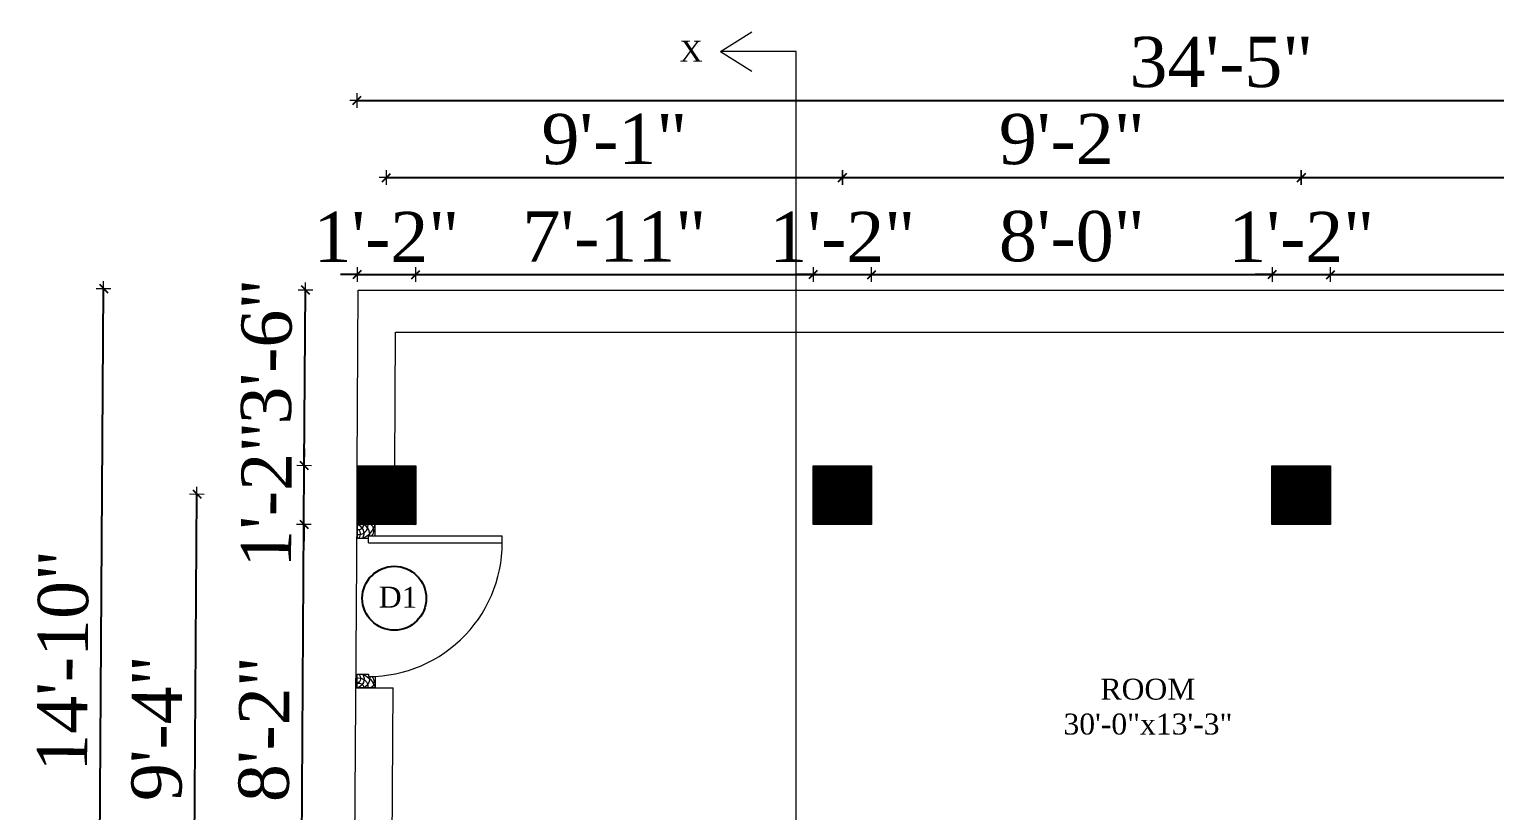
# Model space of a CAD drawing. Header units: inches. Extents: x 4069 to 291496, y -47643 to 12535.
# Drawn here: x 25605.5 to 25955.4, y 1533.4 to 1720 of the extents above; entities that cross this region are included whole.
import ezdxf

# ---------------------------------------------------------------- set-up
doc = ezdxf.new("R2010")
doc.units = ezdxf.units.IN
doc.header["$LTSCALE"] = 5
doc.header["$MEASUREMENT"] = 0
for name, color, linetype, lineweight in [('A-WALL', 7, 'Continuous', 9), ('Dimension', 7, 'Continuous', 18), ('DOOR', 62, 'Continuous', 0)]:
    doc.layers.add(name, color=color, linetype=linetype, lineweight=lineweight)
doc.layers.add('dim line', color=7, linetype='Continuous', lineweight=15, true_color=0xfab2b2)
doc.layers.add('TEXT', color=6, linetype='Continuous')
doc.layers.add('WALL', color=7, linetype='Continuous')
doc.styles.add('ordinary', font='times.ttf')
doc.dimstyles.new('Copy of 96', dxfattribs={"dimtxt": 7, "dimasz": 4, "dimexe": 0.5, "dimexo": 0.5, "dimgap": 3, "dimtad": 1, "dimdec": 1, "dimzin": 11, "dimdsep": 46, "dimlunit": 4, "dimtxsty": 'ordinary', "dimblk": 'OBLIQUE', "dimcen": 0.09, "dimse1": 1, "dimse2": 1, "dimclrt": 6, "dimazin": 0, "dimtfac": 1, "dimtdec": 1, "dimtix": 1, "dimtmove": 2, "dimatfit": 3, "dimldrblk": 'leader', "dimfxl": 0.5, "dimfxlon": 1, "dimtolj": 1, "dimtzin": 0, "dimarcsym": 0})
pattern_1 = [(45, (1370.55838, 0), (-0.08838834765, 0.08838834765), [])]

# ---------------------------------------------------------------- blocks, each defined once
blk = doc.blocks.new('A$C27B36B59')
at = {"layer": 'DOOR'}
for p, q in [((0, 4), (0, 0)), ((2.5, 4), (0, 4)), ((2.5, 2.5), (2.5, 4)), ((0, 0), (3, 0)), ((3, 2.5), (2.5, 2.5)), ((3, 0), (3, 2.5))]:
    blk.add_line(p, q, dxfattribs=at)
for centre, radius, start, end in [((-1.4, -0.54), 4.75, 22.1411, 72.838), ((1.34, 2.09), 1.64, 45.138, 144.8948), ((2.21, 0.3), 2.49, 83.3149, 152.658), ((0.13, 0.37), 2.05, 349.4875, 93.6805), ((1.96, -0.47), 2.01, 58.7447, 166.495), ((-0.06, 0.32), 1.13, 343.542, 86.947), ((2.08, -0.4), 1.17, 38.2816, 160.1519)]:
    blk.add_arc(centre, radius, start, end, dxfattribs=at)
blk = doc.blocks.new('D2')
at = {"layer": 'DOOR'}
for p, q in [((74473.95, 24047.59), (74473.95, 24018.09)), ((74473.95, 24047.59), (74475.45, 24047.59)), ((74475.45, 24047.59), (74475.45, 24018.13))]:
    blk.add_line(p, q, dxfattribs=at)
blk.add_arc((74473.95, 24047.59), 29.5, 180, 272.9146, dxfattribs=at)
at = {"layer": 'DOOR', "xscale": -1, "rotation": 180}
blk.add_blockref('A$C27B36B59', (74441.95, 24050.09), dxfattribs=at)
at = {"layer": 'DOOR', "rotation": 180}
blk.add_blockref('A$C27B36B59', (74477.95, 24050.09), dxfattribs=at)
blk = doc.blocks.new('oblique')
at = {"color": 0, "lineweight": -2}
blk.add_line((0.25, 0.25), (-0.25, -0.25), dxfattribs=at)
at = {"layer": 'dim line', "lineweight": 9}
for p, q in [((-0.4375, 0), (0.4375, 0)), ((0, 0.4375), (0, -0.4375))]:
    blk.add_line(p, q, dxfattribs=at)
blk = doc.blocks.new('*D335')
at = {"layer": 'A-WALL', "color": 0, "lineweight": -2, "ltscale": 5, "transparency": 16777216}
blk.add_line((26096.59, 1395.4), (25682.92, 1395.4), dxfattribs=at)
at = {"layer": 'Defpoints', "color": 0, "ltscale": 5, "transparency": 16777216}
for p in [(26096.59, 1600.06, -58), (25682.92, 1489.72, -58.17), (25682.92, 1395.4)]:
    blk.add_point(p, dxfattribs=at)
at = {"layer": 'A-WALL', "color": 0, "lineweight": -2, "ltscale": 5, "transparency": 16777216, "xscale": 4, "yscale": 4, "zscale": 4, "rotation": 180}
blk.add_blockref('oblique', (25682.92, 1395.4), dxfattribs=at)
at = {"layer": 'A-WALL', "color": 0, "lineweight": -2, "ltscale": 5, "transparency": 16777216, "xscale": 4, "yscale": 4, "zscale": 4}
blk.add_blockref('oblique', (26096.59, 1395.4), dxfattribs=at)
at = {"layer": 'A-WALL', "color": 6, "ltscale": 5, "transparency": 16777216, "insert": (25889.76, 1404.51), "char_height": 12, "attachment_point": 5, "style": 'ordinary'}
blk.add_mtext('\\A1;34\'-6"', dxfattribs=at)
blk = doc.blocks.new('_OBLIQUE')
at = {"color": 0, "linetype": 'ByBlock'}
blk.add_line((-0.5, -0.5), (0.5, 0.5), dxfattribs=at)
blk = doc.blocks.new('leader')
at = {"layer": 'Dimension'}
for p, q in [((0, -4.328), (0, 4.328)), ((-4.424, 0), (4.424, 0))]:
    blk.add_line(p, q, dxfattribs=at)
blk = doc.blocks.new('*D357')
at = {"layer": 'A-WALL', "color": 0, "lineweight": -2, "ltscale": 50, "transparency": 16777216}
for p, q in [((25683.75, 1661.43), (25679.75, 1661.43)), ((25683.75, 1661.43), (25697.75, 1661.43)), ((25697.75, 1661.43), (25701.75, 1661.43))]:
    blk.add_line(p, q, dxfattribs=at)
at = {"layer": 'Defpoints', "color": 0, "ltscale": 50, "transparency": 16777216}
for p in [(25697.75, 1661.43), (25683.75, 1615.72, -58.17), (25697.75, 1615.72, -58.17)]:
    blk.add_point(p, dxfattribs=at)
at = {"layer": 'A-WALL', "color": 0, "lineweight": -2, "ltscale": 50, "transparency": 16777216, "xscale": 4, "yscale": 4, "zscale": 4}
blk.add_blockref('oblique', (25683.75, 1661.43), dxfattribs=at)
at = {"layer": 'A-WALL', "color": 0, "lineweight": -2, "ltscale": 50, "transparency": 16777216, "xscale": 4, "yscale": 4, "zscale": 4, "rotation": 180}
blk.add_blockref('oblique', (25697.75, 1661.43), dxfattribs=at)
at = {"layer": 'A-WALL', "color": 6, "ltscale": 50, "transparency": 16777216, "insert": (25690.75, 1670.43), "char_height": 12, "attachment_point": 5, "style": 'ordinary'}
blk.add_mtext('\\A1;1\'-2"', dxfattribs=at)
blk = doc.blocks.new('*D360')
at = {"layer": 'A-WALL', "color": 0, "lineweight": -2, "ltscale": 5, "transparency": 16777216}
blk.add_line((25697.75, 1661.43), (25792.64, 1661.43), dxfattribs=at)
at = {"layer": 'Defpoints', "color": 0, "ltscale": 5, "transparency": 16777216}
for p in [(25792.64, 1661.43), (25697.75, 1615.72, -58.17), (25792.64, 1615.72, -58.17)]:
    blk.add_point(p, dxfattribs=at)
at = {"layer": 'A-WALL', "color": 0, "lineweight": -2, "ltscale": 5, "transparency": 16777216, "xscale": 4, "yscale": 4, "zscale": 4, "rotation": 180}
blk.add_blockref('oblique', (25697.75, 1661.43), dxfattribs=at)
at = {"layer": 'A-WALL', "color": 0, "lineweight": -2, "ltscale": 5, "transparency": 16777216, "xscale": 4, "yscale": 4, "zscale": 4}
blk.add_blockref('oblique', (25792.64, 1661.43), dxfattribs=at)
at = {"layer": 'A-WALL', "color": 6, "ltscale": 5, "transparency": 16777216, "insert": (25745.19, 1670.55), "char_height": 12, "attachment_point": 5, "style": 'ordinary'}
blk.add_mtext('\\A1;7\'-11"', dxfattribs=at)
blk = doc.blocks.new('*D340')
at = {"layer": 'A-WALL', "color": 0, "lineweight": -2, "ltscale": 5, "transparency": 16777216}
for p, q in [((25792.64, 1661.43), (25788.64, 1661.43)), ((25792.64, 1661.43), (25806.64, 1661.43)), ((25806.64, 1661.43), (25810.64, 1661.43))]:
    blk.add_line(p, q, dxfattribs=at)
at = {"layer": 'Defpoints', "color": 0, "ltscale": 5, "transparency": 16777216}
for p in [(25806.64, 1661.43), (25792.64, 1615.72, -58.17), (25806.64, 1615.72, -58.17)]:
    blk.add_point(p, dxfattribs=at)
at = {"layer": 'A-WALL', "color": 0, "lineweight": -2, "ltscale": 5, "transparency": 16777216, "xscale": 4, "yscale": 4, "zscale": 4}
blk.add_blockref('oblique', (25792.64, 1661.43), dxfattribs=at)
at = {"layer": 'A-WALL', "color": 0, "lineweight": -2, "ltscale": 5, "transparency": 16777216, "xscale": 4, "yscale": 4, "zscale": 4, "rotation": 180}
blk.add_blockref('oblique', (25806.64, 1661.43), dxfattribs=at)
at = {"layer": 'A-WALL', "color": 6, "ltscale": 5, "transparency": 16777216, "insert": (25799.64, 1670.43), "char_height": 12, "attachment_point": 5, "style": 'ordinary'}
blk.add_mtext('\\A1;1\'-2"', dxfattribs=at)
blk = doc.blocks.new('*D361')
at = {"layer": 'A-WALL', "color": 0, "lineweight": -2, "ltscale": 5, "transparency": 16777216}
blk.add_line((25806.64, 1661.43), (25902.26, 1661.43), dxfattribs=at)
at = {"layer": 'Defpoints', "color": 0, "ltscale": 5, "transparency": 16777216}
for p in [(25902.26, 1661.43), (25806.64, 1615.72, -58.17), (25902.26, 1615.72, -58.17)]:
    blk.add_point(p, dxfattribs=at)
at = {"layer": 'A-WALL', "color": 0, "lineweight": -2, "ltscale": 5, "transparency": 16777216, "xscale": 4, "yscale": 4, "zscale": 4, "rotation": 180}
blk.add_blockref('oblique', (25806.64, 1661.43), dxfattribs=at)
at = {"layer": 'A-WALL', "color": 0, "lineweight": -2, "ltscale": 5, "transparency": 16777216, "xscale": 4, "yscale": 4, "zscale": 4}
blk.add_blockref('oblique', (25902.26, 1661.43), dxfattribs=at)
at = {"layer": 'A-WALL', "color": 6, "ltscale": 5, "transparency": 16777216, "insert": (25854.45, 1670.53), "char_height": 12, "attachment_point": 5, "style": 'ordinary'}
blk.add_mtext('\\A1;8\'-0"', dxfattribs=at)
blk = doc.blocks.new('*D362')
at = {"layer": 'A-WALL', "color": 0, "lineweight": -2, "ltscale": 5, "transparency": 16777216}
for p, q in [((25902.26, 1661.43), (25898.26, 1661.43)), ((25902.26, 1661.43), (25916.26, 1661.43)), ((25916.26, 1661.43), (25920.26, 1661.43))]:
    blk.add_line(p, q, dxfattribs=at)
at = {"layer": 'Defpoints', "color": 0, "ltscale": 5, "transparency": 16777216}
for p in [(25916.26, 1661.43), (25902.26, 1615.72, -58.17), (25916.26, 1615.72, -58.17)]:
    blk.add_point(p, dxfattribs=at)
at = {"layer": 'A-WALL', "color": 0, "lineweight": -2, "ltscale": 5, "transparency": 16777216, "xscale": 4, "yscale": 4, "zscale": 4}
blk.add_blockref('oblique', (25902.26, 1661.43), dxfattribs=at)
at = {"layer": 'A-WALL', "color": 0, "lineweight": -2, "ltscale": 5, "transparency": 16777216, "xscale": 4, "yscale": 4, "zscale": 4, "rotation": 180}
blk.add_blockref('oblique', (25916.26, 1661.43), dxfattribs=at)
at = {"layer": 'A-WALL', "color": 6, "ltscale": 5, "transparency": 16777216, "insert": (25909.26, 1670.43), "char_height": 12, "attachment_point": 5, "style": 'ordinary'}
blk.add_mtext('\\A1;1\'-2"', dxfattribs=at)
blk = doc.blocks.new('*D341')
at = {"layer": 'A-WALL', "color": 0, "lineweight": -2, "ltscale": 5, "transparency": 16777216}
blk.add_line((25916.26, 1661.43), (26054.71, 1661.43), dxfattribs=at)
at = {"layer": 'Defpoints', "color": 0, "ltscale": 5, "transparency": 16777216}
for p in [(26054.71, 1661.43), (25916.26, 1615.72, -58.17), (26054.71, 1615.72, -58.17)]:
    blk.add_point(p, dxfattribs=at)
at = {"layer": 'A-WALL', "color": 0, "lineweight": -2, "ltscale": 5, "transparency": 16777216, "xscale": 4, "yscale": 4, "zscale": 4, "rotation": 180}
blk.add_blockref('oblique', (25916.26, 1661.43), dxfattribs=at)
at = {"layer": 'A-WALL', "color": 0, "lineweight": -2, "ltscale": 5, "transparency": 16777216, "xscale": 4, "yscale": 4, "zscale": 4}
blk.add_blockref('oblique', (26054.71, 1661.43), dxfattribs=at)
at = {"layer": 'A-WALL', "color": 6, "ltscale": 5, "transparency": 16777216, "insert": (25985.48, 1670.53), "char_height": 12, "attachment_point": 5, "style": 'ordinary'}
blk.add_mtext('\\A1;11\'-6"', dxfattribs=at)
blk = doc.blocks.new('*D342')
at = {"layer": 'A-WALL', "color": 0, "lineweight": -2, "ltscale": 5, "transparency": 16777216}
blk.add_line((25690.75, 1684.62), (25799.64, 1684.62), dxfattribs=at)
at = {"layer": 'Defpoints', "color": 0, "ltscale": 5, "transparency": 16777216}
for p in [(25799.64, 1684.62), (25690.75, 1608.72, -58.17), (25799.64, 1608.72, -58.17)]:
    blk.add_point(p, dxfattribs=at)
at = {"layer": 'A-WALL', "color": 0, "lineweight": -2, "ltscale": 5, "transparency": 16777216, "xscale": 4, "yscale": 4, "zscale": 4, "rotation": 180}
blk.add_blockref('oblique', (25690.75, 1684.62), dxfattribs=at)
at = {"layer": 'A-WALL', "color": 0, "lineweight": -2, "ltscale": 5, "transparency": 16777216, "xscale": 4, "yscale": 4, "zscale": 4}
blk.add_blockref('oblique', (25799.64, 1684.62), dxfattribs=at)
at = {"layer": 'A-WALL', "color": 6, "ltscale": 5, "transparency": 16777216, "insert": (25745.19, 1693.74), "char_height": 12, "attachment_point": 5, "style": 'ordinary'}
blk.add_mtext('\\A1;9\'-1"', dxfattribs=at)
blk = doc.blocks.new('*D364')
at = {"layer": 'A-WALL', "color": 0, "lineweight": -2, "ltscale": 5, "transparency": 16777216}
blk.add_line((25799.64, 1684.62), (25909.26, 1684.62), dxfattribs=at)
at = {"layer": 'Defpoints', "color": 0, "ltscale": 5, "transparency": 16777216}
for p in [(25909.26, 1684.62), (25799.64, 1608.72, -58.17), (25909.26, 1608.72, -58.17)]:
    blk.add_point(p, dxfattribs=at)
at = {"layer": 'A-WALL', "color": 0, "lineweight": -2, "ltscale": 5, "transparency": 16777216, "xscale": 4, "yscale": 4, "zscale": 4, "rotation": 180}
blk.add_blockref('oblique', (25799.64, 1684.62), dxfattribs=at)
at = {"layer": 'A-WALL', "color": 0, "lineweight": -2, "ltscale": 5, "transparency": 16777216, "xscale": 4, "yscale": 4, "zscale": 4}
blk.add_blockref('oblique', (25909.26, 1684.62), dxfattribs=at)
at = {"layer": 'A-WALL', "color": 6, "ltscale": 5, "transparency": 16777216, "insert": (25854.45, 1693.74), "char_height": 12, "attachment_point": 5, "style": 'ordinary'}
blk.add_mtext('\\A1;9\'-2"', dxfattribs=at)
blk = doc.blocks.new('*D365')
at = {"layer": 'A-WALL', "color": 0, "lineweight": -2, "ltscale": 5, "transparency": 16777216}
blk.add_line((25909.26, 1684.62), (26061.71, 1684.62), dxfattribs=at)
at = {"layer": 'Defpoints', "color": 0, "ltscale": 5, "transparency": 16777216}
for p in [(26061.71, 1684.62), (25909.26, 1608.72, -58.17), (26061.71, 1608.72, -58.17)]:
    blk.add_point(p, dxfattribs=at)
at = {"layer": 'A-WALL', "color": 0, "lineweight": -2, "ltscale": 5, "transparency": 16777216, "xscale": 4, "yscale": 4, "zscale": 4, "rotation": 180}
blk.add_blockref('oblique', (25909.26, 1684.62), dxfattribs=at)
at = {"layer": 'A-WALL', "color": 0, "lineweight": -2, "ltscale": 5, "transparency": 16777216, "xscale": 4, "yscale": 4, "zscale": 4}
blk.add_blockref('oblique', (26061.71, 1684.62), dxfattribs=at)
at = {"layer": 'A-WALL', "color": 6, "ltscale": 5, "transparency": 16777216, "insert": (25985.48, 1693.73), "char_height": 12, "attachment_point": 5, "style": 'ordinary'}
blk.add_mtext('\\A1;12\'-8"', dxfattribs=at)
blk = doc.blocks.new('*D343')
at = {"layer": 'A-WALL', "color": 0, "lineweight": -2, "ltscale": 5, "transparency": 16777216}
blk.add_line((25683.75, 1703.06), (26096.59, 1703.06), dxfattribs=at)
at = {"layer": 'Defpoints', "color": 0, "ltscale": 5, "transparency": 16777216}
for p in [(26096.59, 1703.06), (25683.75, 1615.72, -58.17), (26096.59, 1600.06, -58)]:
    blk.add_point(p, dxfattribs=at)
at = {"layer": 'A-WALL', "color": 0, "lineweight": -2, "ltscale": 5, "transparency": 16777216, "xscale": 4, "yscale": 4, "zscale": 4, "rotation": 180}
blk.add_blockref('oblique', (25683.75, 1703.06), dxfattribs=at)
at = {"layer": 'A-WALL', "color": 0, "lineweight": -2, "ltscale": 5, "transparency": 16777216, "xscale": 4, "yscale": 4, "zscale": 4}
blk.add_blockref('oblique', (26096.59, 1703.06), dxfattribs=at)
at = {"layer": 'A-WALL', "color": 6, "ltscale": 5, "transparency": 16777216, "insert": (25890.17, 1712.16), "char_height": 12, "attachment_point": 5, "style": 'ordinary'}
blk.add_mtext('\\A1;34\'-5"', dxfattribs=at)
blk = doc.blocks.new('*D345')
at = {"layer": 'A-WALL', "color": 0, "lineweight": -2, "ltscale": 5, "transparency": 16777216}
blk.add_line((25670.39, 1503.8), (25671.03, 1601.8), dxfattribs=at)
at = {"layer": 'Defpoints', "color": 0, "ltscale": 5, "transparency": 16777216}
for p in [(25671.03, 1601.8), (25683.75, 1601.72, -58.17), (25683.02, 1503.72, -58.17)]:
    blk.add_point(p, dxfattribs=at)
at = {"layer": 'A-WALL', "color": 0, "lineweight": -2, "ltscale": 5, "transparency": 16777216, "xscale": 4, "yscale": 4, "zscale": 4}
for p, rotation in [((25671.03, 1601.8), 89.62590714723383), ((25670.39, 1503.8), 269.6259071472338)]:
    blk.add_blockref('oblique', p, dxfattribs=dict(at, rotation=rotation))
at = {"layer": 'A-WALL', "color": 6, "ltscale": 5, "transparency": 16777216, "insert": (25661.61, 1552.86), "char_height": 12, "attachment_point": 5, "rotation": 89.6259, "style": 'ordinary'}
blk.add_mtext('\\A1;8\'-2"', dxfattribs=at)
blk = doc.blocks.new('*D366')
at = {"layer": 'A-WALL', "color": 0, "lineweight": -2, "ltscale": 5, "transparency": 16777216}
for p, q in [((25671.12, 1615.8), (25671.15, 1619.8)), ((25671.03, 1601.8), (25671.12, 1615.8)), ((25671.03, 1601.8), (25671, 1597.8))]:
    blk.add_line(p, q, dxfattribs=at)
at = {"layer": 'Defpoints', "color": 0, "ltscale": 5, "transparency": 16777216}
for p in [(25671.12, 1615.8), (25683.75, 1615.72, -58.17), (25683.75, 1601.72, -58.17)]:
    blk.add_point(p, dxfattribs=at)
at = {"layer": 'A-WALL', "color": 0, "lineweight": -2, "ltscale": 5, "transparency": 16777216, "xscale": 4, "yscale": 4, "zscale": 4}
for p, rotation in [((25671.12, 1615.8), 269.6259071472338), ((25671.03, 1601.8), 89.62590714723383)]:
    blk.add_blockref('oblique', p, dxfattribs=dict(at, rotation=rotation))
at = {"layer": 'A-WALL', "color": 6, "ltscale": 5, "transparency": 16777216, "insert": (25662.08, 1608.86), "char_height": 12, "attachment_point": 5, "rotation": 89.6259, "style": 'ordinary'}
blk.add_mtext('\\A1;1\'-2"', dxfattribs=at)
blk = doc.blocks.new('*D346')
at = {"layer": 'A-WALL', "color": 0, "lineweight": -2, "ltscale": 5, "transparency": 16777216}
blk.add_line((25644.76, 1497.02), (25645.49, 1609.02), dxfattribs=at)
at = {"layer": 'Defpoints', "color": 0, "ltscale": 5, "transparency": 16777216}
for p in [(25645.49, 1609.02), (25690.75, 1608.72, -58.17), (25690.02, 1496.72, -58.17)]:
    blk.add_point(p, dxfattribs=at)
at = {"layer": 'A-WALL', "color": 0, "lineweight": -2, "ltscale": 5, "transparency": 16777216, "xscale": 4, "yscale": 4, "zscale": 4}
for p, rotation in [((25645.49, 1609.02), 89.62590714723383), ((25644.76, 1497.02), 269.6259071472338)]:
    blk.add_blockref('oblique', p, dxfattribs=dict(at, rotation=rotation))
at = {"layer": 'A-WALL', "color": 6, "ltscale": 5, "transparency": 16777216, "insert": (25636, 1553.08), "char_height": 12, "attachment_point": 5, "rotation": 89.6259, "style": 'ordinary'}
blk.add_mtext('\\A1;9\'-4"', dxfattribs=at)
blk = doc.blocks.new('*D347')
at = {"layer": 'A-WALL', "color": 0, "lineweight": -2, "ltscale": 5, "transparency": 16777216}
blk.add_line((25622.03, 1480.12), (25623.2, 1658.12), dxfattribs=at)
at = {"layer": 'Defpoints', "color": 0, "ltscale": 5, "transparency": 16777216}
for p in [(25623.2, 1658.12), (25684.02, 1657.72, -58.17), (25682.86, 1479.72, -58.17)]:
    blk.add_point(p, dxfattribs=at)
at = {"layer": 'A-WALL', "color": 0, "lineweight": -2, "ltscale": 5, "transparency": 16777216, "xscale": 4, "yscale": 4, "zscale": 4}
for p, rotation in [((25623.2, 1658.12), 89.62590714723383), ((25622.03, 1480.12), 269.6259071472338)]:
    blk.add_blockref('oblique', p, dxfattribs=dict(at, rotation=rotation))
at = {"layer": 'A-WALL', "color": 6, "ltscale": 5, "transparency": 16777216, "insert": (25613.51, 1569.18), "char_height": 12, "attachment_point": 5, "rotation": 89.6259, "style": 'ordinary'}
blk.add_mtext('\\A1;14\'-10"', dxfattribs=at)
blk = doc.blocks.new('*D372')
at = {"layer": 'A-WALL', "color": 0, "lineweight": -2, "ltscale": 5, "transparency": 16777216}
blk.add_line((25671.12, 1615.8), (25671.4, 1657.8), dxfattribs=at)
at = {"layer": 'Defpoints', "color": 0, "ltscale": 5, "transparency": 16777216}
for p in [(25671.4, 1657.8), (25684.02, 1657.72), (25683.75, 1615.72, -58.17)]:
    blk.add_point(p, dxfattribs=at)
at = {"layer": 'A-WALL', "color": 0, "lineweight": -2, "ltscale": 5, "transparency": 16777216, "xscale": 4, "yscale": 4, "zscale": 4}
for p, rotation in [((25671.4, 1657.8), 89.62590714723383), ((25671.12, 1615.8), 269.6259071472338)]:
    blk.add_blockref('oblique', p, dxfattribs=dict(at, rotation=rotation))
at = {"layer": 'A-WALL', "color": 6, "ltscale": 5, "transparency": 16777216, "insert": (25662.15, 1643.06), "char_height": 12, "attachment_point": 5, "rotation": 89.6259, "style": 'ordinary'}
blk.add_mtext('\\A1;3\'-6"', dxfattribs=at)

msp = doc.modelspace()

# ---------------------------------------------------------------- hatches: boundary and pattern name
at = {"layer": 'A-WALL', "ltscale": 5}
h = msp.add_hatch(dxfattribs=at)
h.set_pattern_fill('ANSI31', color=256)
h.set_pattern_definition(pattern_1)
h.paths.add_polyline_path([(25697.74656, 1615.72114), (25683.74656, 1615.72114), (25683.74656, 1601.72114), (25688.07989, 1601.72114), (25697.74656, 1601.72114)])
h = msp.add_hatch(dxfattribs=at)
h.set_pattern_fill('ANSI31', color=256)
h.set_pattern_definition(pattern_1)
h.paths.add_polyline_path([(25806.6364, 1615.72114), (25792.6364, 1615.72114), (25792.6364, 1601.72114), (25806.6364, 1601.72114)])
h = msp.add_hatch(dxfattribs=at)
h.set_pattern_fill('ANSI31', color=256)
h.set_pattern_definition(pattern_1)
h.paths.add_polyline_path([(25916.25751, 1615.72114), (25902.25751, 1615.72114), (25902.25751, 1601.72114), (25916.25751, 1601.72114)])

# ---------------------------------------------------------------- linework, layer by layer
for p, q in [((25770.58116, 1714.72114), (25778.01031, 1719.40035)), ((25788.58116, 1714.72114), (25770.58116, 1714.72114)), ((25770.58116, 1714.72114), (25778.01031, 1710.04193)), ((25788.58116, 1385.51726), (25788.58116, 1714.72114)), ((25683.74656, 1615.72114), (25684.02079, 1657.72114)), ((25684.02079, 1657.72114), (25993.9317, 1657.72114)), ((25692.74637, 1615.66238), (25692.95569, 1647.72114)), ((25692.95569, 1647.72114), (25993.3577, 1647.72114)), ((25683.74656, 1615.72114), (25682.64965, 1447.72114)), ((25683.40051, 1562.72127), (25692.4007, 1562.72127)), ((25692.01548, 1503.72114), (25692.4007, 1562.72127))]:
    msp.add_line(p, q, dxfattribs=at)
at = {"layer": 'A-WALL', "ltscale": 5, "elevation": -58.16904}
for points in [[(25683.74656, 1615.72114), (25697.74656, 1615.72114), (25697.74656, 1601.72114), (25683.74656, 1601.72114)], [(25792.6364, 1615.72114), (25806.6364, 1615.72114), (25806.6364, 1601.72114), (25792.6364, 1601.72114)], [(25902.25751, 1615.72114), (25916.25751, 1615.72114), (25916.25751, 1601.72114), (25902.25751, 1601.72114)]]:
    msp.add_lwpolyline(points, close=True, dxfattribs=at)
at = {"layer": 'TEXT'}
msp.add_circle((25692.63032, 1584.11797, -58.16904), 7.64038, dxfattribs=at)

# ---------------------------------------------------------------- block references
at = {"layer": 'WALL', "color": 2, "linetype": 'ByBlock', "xscale": 1.083333333326322, "yscale": 1.083333333326322, "zscale": 1.083333333326322, "rotation": 89.99999999998198}
msp.add_blockref('D2', (51738.00847, -79082.72602, -58.16904), dxfattribs=at)

# ---------------------------------------------------------------- texts
at = {"layer": 'TEXT', "style": 'ordinary'}
msp.add_text('X', height=5, dxfattribs=at).set_placement((25760.79946, 1712.30629, -58.16904))
msp.add_text('D1', height=5, rotation=359.5142373, dxfattribs=at).set_placement((25688.90407, 1581.91672, -58.16904))
at = {"layer": 'TEXT', "insert": (25872.63115, 1551.50119), "char_height": 5, "attachment_point": 8, "rotation": 359.9996119, "style": 'ordinary'}
msp.add_mtext_dynamic_manual_height_columns('ROOM\\P30\'-0"x13\'-3"', width=101.5687276, gutter_width=1720.71691, heights=[0], dxfattribs=at)

# ---------------------------------------------------------------- dimensions: what is measured, and where the dimension line sits
at = {"layer": 'A-WALL', "ltscale": 5}
for base, p1, p2, picture, middle in [((26096.59456, 1703.05625), (25683.74656, 1615.72114, -58.16904), (26096.59456, 1600.06038, -58), '*D343', (25890.17056, 1712.16007)), ((25799.6364, 1684.62344), (25690.74656, 1608.72114, -58.16904), (25799.6364, 1608.72114, -58.16904), '*D342', (25745.19148, 1693.74457)), ((25909.25751, 1684.62344), (25799.6364, 1608.72114, -58.16904), (25909.25751, 1608.72114, -58.16904), '*D364', (25854.44696, 1693.74457)), ((26061.71114, 1684.62344), (25909.25751, 1608.72114, -58.16904), (26061.71114, 1608.72114, -58.16904), '*D365', (25985.48433, 1693.72727)), ((25792.6364, 1661.43026), (25697.74656, 1615.72114, -58.16904), (25792.6364, 1615.72114, -58.16904), '*D360', (25745.19148, 1670.55139)), ((25806.6364, 1661.43026), (25792.6364, 1615.72114, -58.16904), (25806.6364, 1615.72114, -58.16904), '*D340', (25799.6364, 1670.43026)), ((25902.25751, 1661.43026), (25806.6364, 1615.72114, -58.16904), (25902.25751, 1615.72114, -58.16904), '*D361', (25854.44696, 1670.53408)), ((25916.25751, 1661.43026), (25902.25751, 1615.72114, -58.16904), (25916.25751, 1615.72114, -58.16904), '*D362', (25909.25751, 1670.43026)), ((26054.71114, 1661.43026), (25916.25751, 1615.72114, -58.16904), (26054.71114, 1615.72114, -58.16904), '*D341', (25985.48433, 1670.53408)), ((25682.92388, 1395.4045), (26096.59456, 1600.06038, -58), (25682.92388, 1489.72114, -58.16904), '*D335', (25889.75922, 1404.50832))]:
    dim = msp.add_linear_dim(base=base, p1=p1, p2=p2, dimstyle='Copy of 96', override={"dimtxt": 12, "dimdec": 0, "dimblk": 'oblique', "dimtdec": 0, "dimarcsym": 1}, dxfattribs=at)
    dim.commit()
    dim.dimension.update_dxf_attribs({"geometry": picture, "text_midpoint": middle})
at = {"layer": 'A-WALL', "ltscale": 50}
dim = msp.add_linear_dim(base=(25697.74656, 1661.43026), p1=(25683.74656, 1615.72114, -58.16904), p2=(25697.74656, 1615.72114, -58.16904), dimstyle='Copy of 96', override={"dimtxt": 12, "dimdec": 0, "dimblk": 'oblique', "dimtdec": 0, "dimarcsym": 1}, dxfattribs=at)
dim.commit()
dim.dimension.update_dxf_attribs({"geometry": '*D357', "text_midpoint": (25690.74656, 1670.43026)})
at = {"layer": 'A-WALL', "ltscale": 5}
for base, p1, p2, picture, middle in [((25623.19632, 1658.11828), (25682.85858, 1479.72114, -58.16904), (25684.02079, 1657.72114, -58.16904), '*D347', (25613.51159, 1569.17772)), ((25671.12094, 1615.80358), (25683.74656, 1601.72114, -58.16904), (25683.74656, 1615.72114, -58.16904), '*D366', (25662.07543, 1608.86264)), ((25645.49149, 1609.01662), (25690.01529, 1496.72114, -58.16904), (25690.74656, 1608.72114, -58.16904), '*D346', (25636.00492, 1553.07618)), ((25671.02954, 1601.80418), (25683.01529, 1503.72114, -58.16904), (25683.74656, 1601.72114, -58.16904), '*D345', (25661.60598, 1552.86332))]:
    dim = msp.add_linear_dim(base=base, p1=p1, p2=p2, angle=269.6259071, dimstyle='Copy of 96', override={"dimtxt": 12, "dimdec": 0, "dimblk": 'oblique', "dimtdec": 0, "dimarcsym": 1}, dxfattribs=at)
    dim.commit()
    dim.dimension.update_dxf_attribs({"geometry": picture, "text_midpoint": middle})
dim = msp.add_linear_dim(base=(25671.39517, 1657.80358), p1=(25683.74656, 1615.72114, -58.16904), p2=(25684.02079, 1657.72114), angle=269.6259071, dimstyle='Copy of 96', override={"dimtxt": 12, "dimdec": 0, "dimblk": 'oblique', "dimtdec": 0, "dimarcsym": 1}, dxfattribs=at)
dim.commit()
dim.dimension.update_dxf_attribs({"geometry": '*D372', "text_midpoint": (25662.15443, 1643.05742), "dimtype": 160})

doc.saveas('drawing.dxf')
